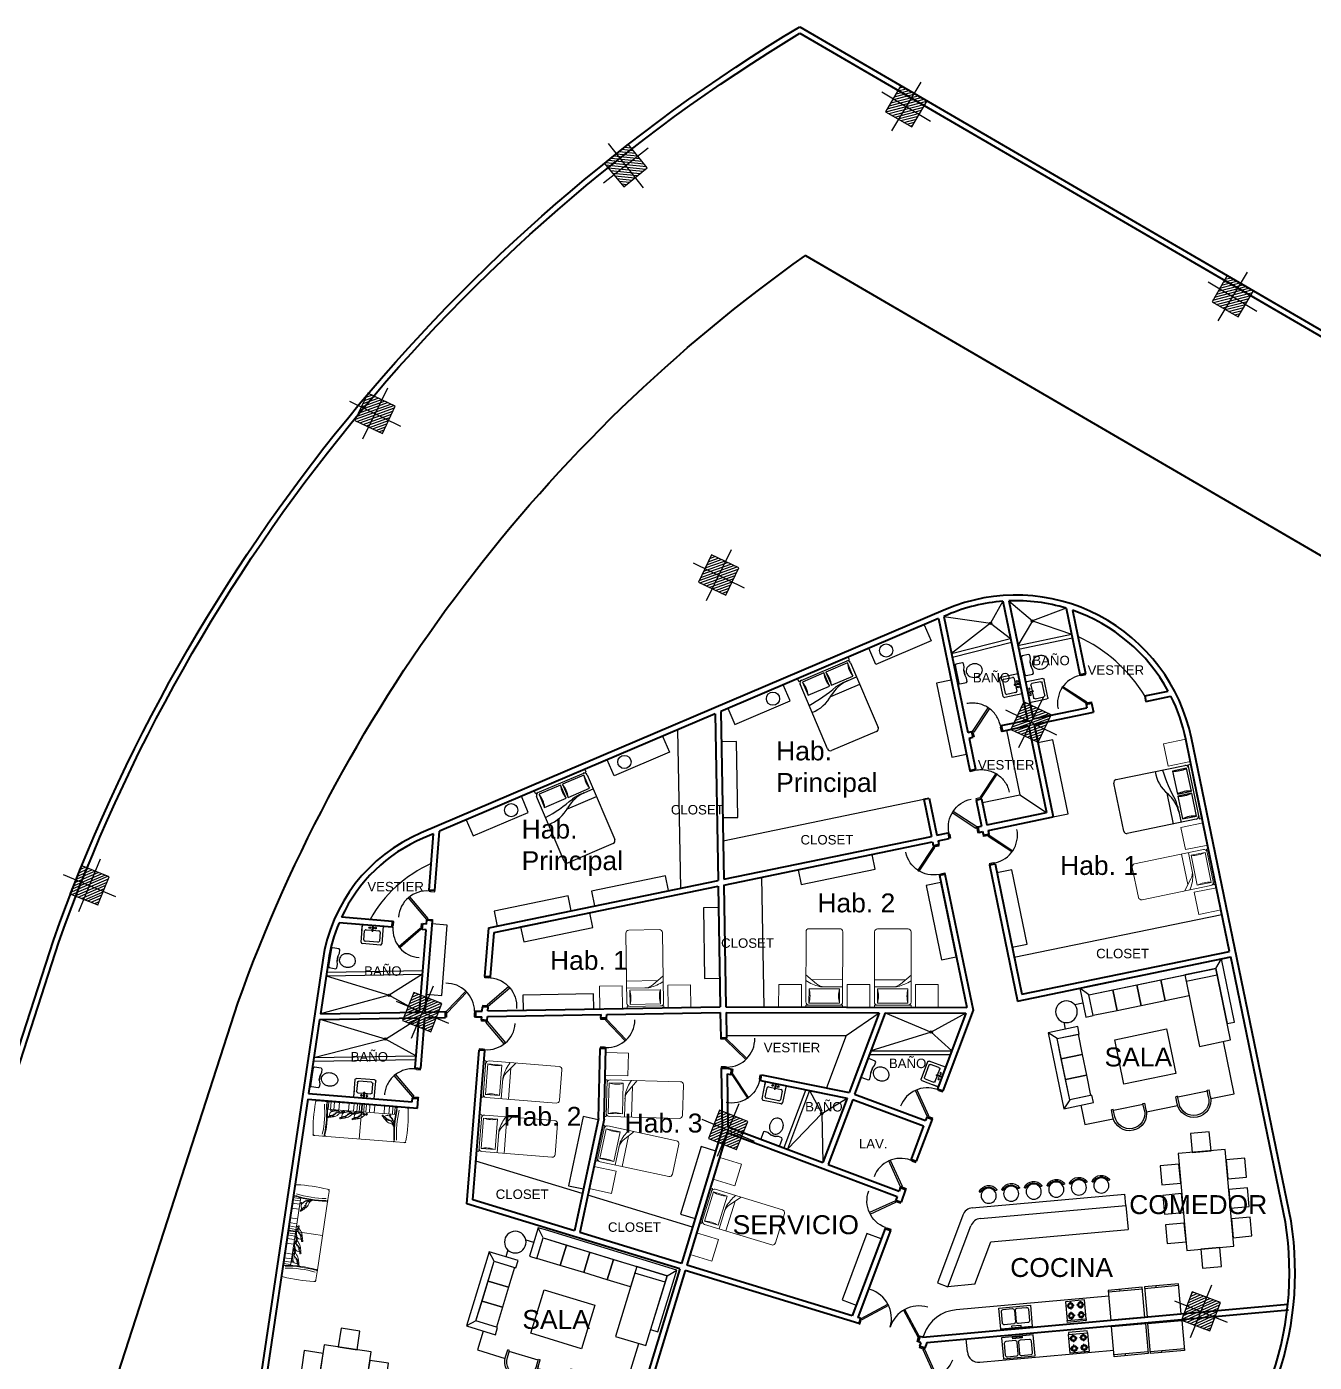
# Model space of a CAD drawing. Header units: millimetres. Extents: x -4 to 161, y -89 to 328.
# Drawn here: x 84.95 to 118.98, y 292.53 to 327.81 of the extents above; entities that cross this region are included whole.
import ezdxf
from ezdxf.enums import TextEntityAlignment as Align

# ---------------------------------------------------------------- set-up
doc = ezdxf.new("R2010")
doc.units = ezdxf.units.MM
doc.linetypes.add('HIDDEN', pattern=[9.525, 6.35, -3.175])
doc.layers.add('a_MUEBLE', color=7, linetype='Continuous', lineweight=5)
doc.layers.add('PARED', color=20, linetype='Continuous', lineweight=40)
for name, color, linetype in [('AR-PUERTA', 5, 'Continuous'), ('EQUIP-MOBILIARIO', 253, 'Continuous'), ('ESTRUCTURA', 150, 'Continuous'), ('PUERTA', 4, 'Continuous')]:
    doc.layers.add(name, color=color, linetype=linetype)
doc.layers.add('G-Anno-Nplt', color=140, linetype='Continuous', lineweight=18, plot=False)
doc.layers.add('mobiliario I', color=7, linetype='Continuous', lineweight=5, true_color=0xceaf12)
doc.styles.add('ATT', font='txt')
doc.styles.get("Standard").update_dxf_attribs({"font": 'arial.ttf'})
doc.styles.add('Titulo', font='romans.shx', dxfattribs={"height": 0.004})

# ---------------------------------------------------------------- blocks, each defined once
blk = doc.blocks.new('columna macroestructura')
at = {"layer": 'ESTRUCTURA'}
h = blk.add_hatch(dxfattribs=at)
h.set_pattern_fill('ANSI31', color=256, scale=0.52)
h.set_pattern_definition([(45, (0, 0), (-0.0459619408, 0.0459619408), [])])
h.paths.add_polyline_path([(1323.84, 258.769), (1324.64, 258.769), (1324.64, 259.569), (1323.84, 259.569)])
blk.add_lwpolyline([(1323.84, 258.769), (1324.64, 258.769), (1324.64, 259.569), (1323.84, 259.569)], close=True, dxfattribs=at)
blk = doc.blocks.new('columna2')
at = {"layer": 'ESTRUCTURA'}
for p, q in [((3857.871, 3573.126), (3857.871, 3571.626)), ((3857.121, 3572.376), (3858.621, 3572.376))]:
    blk.add_line(p, q, dxfattribs=at)
at = {"layer": 'ESTRUCTURA', "rotation": 0.9624720657598389}
blk.add_blockref('columna macroestructura', (2538.171, 3291.006), dxfattribs=at)
blk = doc.blocks.new('*U21')
for points in [[(0.025, 0), (0.589, 0.564), (0.618, 0.536), (0.053, -0.028)], [(1.621, 0), (1.057, 0.564), (1.029, 0.536), (1.593, -0.028)]]:
    blk.add_lwpolyline(points, close=True)
for points in [[(0, -0.15), (0.035, -0.15), (0.035, -0.04), (0.025, -0.04), (0.025, 0), (0, 0)], [(1.646, -0.15), (1.611, -0.15), (1.611, -0.04), (1.621, -0.04), (1.621, 0), (1.646, 0)]]:
    blk.add_lwpolyline(points)
at = {"color": 252}
for centre, start, end in [((0.025, 0), 0, 90), ((1.621, 0), 90, 180)]:
    blk.add_arc(centre, 0.798, start, end, dxfattribs=at)
at = {"style": 'Titulo', "flags": 1}
for tag, p in [('TIPO_DE_PUERTA', (0.035, -0.106)), ('ANCHO_DE_PUERTA', (0.035, -0.112)), ('ALTO_DE_PUERTA', (0.035, -0.118)), ('ANCHO_DE_MARCO', (0.035, -0.124)), ('APERTURA', (0.035, -0.13)), ('ANCHO_DE_HOJA', (0.035, -0.148)), ('ACABADO_HOJA', (0.035, -0.172)), ('ACABADO_MARCO', (0.035, -0.178)), ('LAMINA', (0.035, -0.136)), ('NIVEL', (0.035, -0.142)), ('MATERIAL_1', (0.035, -0.154)), ('MATERIAL_2', (0.035, -0.16)), ('MATERIAL_MARCO', (0.035, -0.166)), ('CERRADURA', (0.035, -0.184))]:
    blk.add_attdef(tag, p, '', height=0.004, dxfattribs=at)
blk.add_attdef('PUERTA', text='', height=0.004, dxfattribs=at).set_placement((0.046, -0.098), align=Align.MIDDLE_CENTER)
blk = doc.blocks.new('comedor')
at = {"layer": 'EQUIP-MOBILIARIO'}
for points in [[(380.903, 3951.94), (381.403, 3951.94), (381.403, 3952.44), (380.903, 3952.44)], [(380.528, 3949.369), (381.778, 3949.369), (381.778, 3951.94), (380.528, 3951.94)], [(380.028, 3951.159), (380.528, 3951.159), (380.528, 3951.659), (380.028, 3951.659)], [(381.778, 3951.159), (382.278, 3951.159), (382.278, 3951.659), (381.778, 3951.659)], [(380.028, 3950.379), (380.528, 3950.379), (380.528, 3950.879), (380.028, 3950.879)], [(381.778, 3950.379), (382.278, 3950.379), (382.278, 3950.879), (381.778, 3950.879)], [(380.028, 3949.598), (380.528, 3949.598), (380.528, 3950.098), (380.028, 3950.098)], [(381.778, 3949.598), (382.278, 3949.598), (382.278, 3950.098), (381.778, 3950.098)], [(380.903, 3948.869), (381.403, 3948.869), (381.403, 3949.369), (380.903, 3949.369)]]:
    blk.add_lwpolyline(points, close=True, dxfattribs=at)
blk = doc.blocks.new('Silla2')
at = {"color": 253}
for p, q in [((-0.214, -0.115), (-0.206, -0.11)), ((0.224, -0.101), (0.233, -0.106))]:
    blk.add_line(p, q, dxfattribs=at)
blk.add_circle((0.007, 0.01), 0.2, dxfattribs=at)
for centre, radius, start, end in [((-0.207, -0.128), 0.015, 119.6333, 213.0056), ((0.007, 0.01), 0.27, 213.0056, 329.4251), ((-0.198, -0.123), 0.015, 33.1434, 119.6333), ((0.007, 0.01), 0.23, 213.1434, 329.2873), ((0.218, -0.115), 0.015, 62.7974, 149.2873), ((0.227, -0.119), 0.015, 329.4251, 62.7974)]:
    blk.add_arc(centre, radius, start, end, dxfattribs=at)
blk = doc.blocks.new('Cocina1')
at = {"color": 253}
for p, q in [((-0.1, 0), (-0.03, 0)), ((0, 0.1), (0, 0.03)), ((0.03, 0), (0.1, 0)), ((0.166, 0), (0.236, 0)), ((0.266, 0.1), (0.266, 0.03)), ((0.296, 0), (0.366, 0)), ((-0.1, -0.266), (-0.03, -0.266)), ((0, -0.03), (0, -0.1)), ((0, -0.166), (0, -0.236)), ((0, -0.296), (0, -0.366)), ((0.03, -0.266), (0.1, -0.266)), ((0.166, -0.266), (0.236, -0.266)), ((0.266, -0.03), (0.266, -0.1)), ((0.266, -0.166), (0.266, -0.236)), ((0.266, -0.296), (0.266, -0.366)), ((0.296, -0.266), (0.366, -0.266))]:
    blk.add_line(p, q, dxfattribs=at)
blk.add_lwpolyline([(-0.117, -0.383), (-0.117, 0.117), (0.383, 0.117), (0.383, -0.383)], close=True, dxfattribs=at)
blk.add_lwpolyline([(-0.117, -0.381), (-0.117, -0.431), (0.383, -0.431), (0.383, -0.383)], dxfattribs=at)
for centre, radius in [((0, 0), 0.075), ((0, 0), 0.05), ((0.266, 0), 0.075), ((0.266, 0), 0.05), ((0, -0.266), 0.075), ((0, -0.266), 0.05), ((0.266, -0.266), 0.075), ((0.266, -0.266), 0.05)]:
    blk.add_circle(centre, radius, dxfattribs=at)
blk = doc.blocks.new('Lavaplatos')
at = {"color": 253}
for points in [[(-0.42, 0), (-0.42, -0.56), (0.42, -0.56), (0.42, 0)], [(0.125, -0.015), (0.125, -0.055), (-0.125, -0.055), (-0.125, -0.015)]]:
    blk.add_lwpolyline(points, close=True, dxfattribs=at)
for points in [[(-0.31, -0.515), (-0.065, -0.515, 0.414214), (-0.015, -0.465), (-0.015, -0.16, 0.414214), (-0.065, -0.11), (-0.31, -0.11, 0.414214), (-0.36, -0.16), (-0.36, -0.465, 0.414214)], [(0.065, -0.11, 0.414214), (0.015, -0.16), (0.015, -0.465, 0.414214), (0.065, -0.515), (0.31, -0.515, 0.414214), (0.36, -0.465), (0.36, -0.16, 0.414214), (0.31, -0.11)]]:
    blk.add_lwpolyline(points, format="xyb", close=True, dxfattribs=at)
blk = doc.blocks.new('silla sofa')
at = {"layer": 'EQUIP-MOBILIARIO'}
for p, q in [((3279.324, 3683.301), (3279.516, 3683.301)), ((3279.516, 3683.251), (3279.516, 3683.301)), ((3279.324, 3683.251), (3279.516, 3683.251)), ((3279.491, 3683.251), (3279.491, 3682.451)), ((3279.324, 3682.451), (3279.516, 3682.451)), ((3279.324, 3682.401), (3279.516, 3682.401)), ((3279.516, 3682.451), (3279.516, 3682.401))]:
    blk.add_line(p, q, dxfattribs=at)
for radius in [0.45, 0.4]:
    blk.add_arc((3279.324, 3682.851), radius, 90, 270, dxfattribs=at)
blk = doc.blocks.new('mueble')
at = {"layer": 'EQUIP-MOBILIARIO'}
for p, q in [((383.742, 3953.799), (383.742, 3952.964)), ((381.304, 3949.318), (381.104, 3949.118)), ((382.954, 3949.318), (383.154, 3949.118))]:
    blk.add_line(p, q, dxfattribs=at)
for points in [[(382.436, 3953.799), (382.436, 3953.999), (384.139, 3953.999), (384.139, 3950.373), (384.139, 3950.173), (383.356, 3950.173), (383.356, 3950.374), (383.921, 3950.374), (383.921, 3953.799), (382.436, 3953.799)], [(383.921, 3953.799), (384.139, 3953.999)], [(380.583, 3952.977), (380.583, 3953.61), (381.993, 3953.61)], [(380.583, 3951.244), (380.583, 3952.077)], [(381.104, 3949.577), (380.583, 3949.577), (380.583, 3950.344)], [(383.921, 3950.374), (384.139, 3950.173)], [(383.732, 3950.173), (383.732, 3949.959)], [(381.104, 3949.918), (381.304, 3949.918), (381.304, 3949.318), (382.954, 3949.318), (382.954, 3949.918), (383.154, 3949.918), (383.154, 3949.118), (381.104, 3949.118), (381.104, 3949.918)], [(383.343, 3949.577), (383.154, 3949.577)]]:
    blk.add_lwpolyline(points, dxfattribs=at)
for points in [[(381.993, 3953.799), (383.921, 3953.799), (383.921, 3952.964), (381.993, 3952.964)], [(383.921, 3952.964), (383.356, 3952.964), (383.356, 3952.317), (383.921, 3952.317)], [(381.419, 3950.803), (382.619, 3950.803), (382.619, 3952.203), (381.419, 3952.203)], [(383.921, 3952.317), (383.356, 3952.317), (383.356, 3951.669), (383.921, 3951.669)], [(383.921, 3951.669), (383.356, 3951.669), (383.356, 3951.022), (383.921, 3951.022)], [(383.921, 3951.022), (383.356, 3951.022), (383.356, 3950.374), (383.921, 3950.374)], [(381.853, 3949.318), (381.853, 3949.883), (381.304, 3949.883), (381.304, 3949.318)], [(382.406, 3949.318), (382.406, 3949.883), (381.853, 3949.883), (381.853, 3949.318)], [(382.954, 3949.318), (382.954, 3949.883), (382.406, 3949.883), (382.406, 3949.318)]]:
    blk.add_lwpolyline(points, close=True, dxfattribs=at)
blk.add_circle((383.6, 3949.704), 0.287, dxfattribs=at)
for p in [(-2898.698, 269.676), (-2898.698, 267.943)]:
    blk.add_blockref('silla sofa', p)
blk = doc.blocks.new('12PBED03')
at = {"color": 0, "linetype": 'ByBlock'}
for p, q in [((3, 54), (0, 54)), ((0, 0), (0, 54)), ((3, 0), (3, 54)), ((6, 54), (75, 54)), ((21, 41.758136), (21, 54)), ((29, 23), (29, 54)), ((19, 51), (5, 51)), ((5, 51), (5, 28)), ((19, 28), (19, 51)), ((78, 51), (78, 3)), ((5, 28), (19, 28)), ((5, 26), (5, 3)), ((19, 26), (5, 26)), ((19, 3), (19, 26)), ((3, 0), (0, 0)), ((5, 3), (19, 3)), ((75, 0), (6, 0))]:
    blk.add_line(p, q, dxfattribs=at)
for centre, radius, start, end in [((6, 51), 3, 90, 180), ((75, 51), 3, 0, 90), ((12, 75), 25, 253.739795, 286.260205), ((69.004289, 41.742518), 48.004291, 179.981359, 192.466744), ((57.725806, 45.629032), 36.761918, 182.539782, 216.040311), ((12, 4), 25, 73.739795, 106.260205), ((-120.191801, -13.95004), 149.36804, 5.357156, 17.666547), ((12, 50), 25, 253.739795, 286.260205), ((0.75, 1.5), 35.338541, 357.56726, 39.546081), ((6, 3), 3, 180, 270), ((12, -21), 25, 73.739795, 106.260205), ((75, 3), 3, 270, 0)]:
    blk.add_arc(centre, radius, start, end, dxfattribs=at)
at = {"color": 0, "linetype": 'ByBlock', "style": 'ATT'}
for tag, flags, p in [('ITEM', 3, (50, 33)), ('ROOM_NUMBER', 1, (50, 18.5))]:
    blk.add_attdef(tag, text='', height=6, dxfattribs=dict(at, flags=flags)).set_placement(p, align=Align.CENTER)
blk = doc.blocks.new('4D')
at = {"layer": 'mobiliario I', "lineweight": 15, "ltscale": 0.025}
for p, q in [((1350.266, 254.857), (1350.266, 256.713)), ((1350.347, 256.794), (1351.154, 256.794)), ((1351.235, 256.713), (1351.235, 254.857)), ((1350.266, 255.448), (1351.087, 255.448)), ((1351.235, 255.572), (1350.954, 255.336)), ((1350.266, 255.26), (1350.81, 255.26)), ((1351.154, 255.206), (1350.347, 255.206)), ((1350.347, 255.206), (1350.347, 254.83)), ((1351.154, 254.83), (1351.154, 255.206)), ((1351.235, 254.776), (1350.266, 254.776)), ((1350.266, 254.776), (1350.266, 254.722)), ((1350.347, 254.83), (1351.154, 254.83)), ((1351.235, 254.776), (1351.235, 254.722)), ((1351.235, 254.722), (1350.266, 254.722))]:
    blk.add_line(p, q, dxfattribs=at)
for centre, radius, start, end in [((1350.347, 256.713), 0.0807, 90, 180), ((1351.154, 256.713), 0.0807, 0, 90), ((1349.701, 255.018), 0.673, 343.7398, 16.2602), ((1350.746, 255.583), 0.323, 270, 310.1059), ((1350.81, 255.583), 0.323, 270, 283.3928), ((1350.631, 256.334), 1.095, 283.3928, 303.4501), ((1351.8, 255.018), 0.673, 163.7398, 196.2602), ((1350.347, 254.857), 0.0807, 180, 270), ((1351.154, 254.857), 0.0807, 270, 0)]:
    blk.add_arc(centre, radius, start, end, dxfattribs=at)
blk = doc.blocks.new('A$C50EA6864')
at = {"linetype": 'ByBlock', "lineweight": 20}
for p, q in [((0, 0.6), (0.6, 0.6)), ((0, 0), (0, 0.6)), ((0.6, 0.6), (0.6, 0)), ((0.6, 0), (0, 0))]:
    blk.add_line(p, q, dxfattribs=at)
blk = doc.blocks.new('*U30')
for points in [[(0.025, 0), (0.555, 0.53), (0.584, 0.502), (0.053, -0.028)], [(0, 0), (0.025, 0), (0.025, -0.04), (0.035, -0.04), (0.035, -0.15), (0, -0.15)], [(0.8, 0), (0.775, 0), (0.775, -0.04), (0.765, -0.04), (0.765, -0.15), (0.8, -0.15)]]:
    blk.add_lwpolyline(points, close=True)
at = {"color": 8, "linetype": 'HIDDEN'}
blk.add_arc((0.025, 0), 0.75, 0, 90, dxfattribs=at)
blk = doc.blocks.new('Toilet1')
at = {"color": 253}
for p, q in [((0.051, 0.267), (0.025, 0.241)), ((0.025, 0.241), (0.025, -0.241)), ((0.229, 0.267), (0.051, 0.267)), ((0.254, 0.241), (0.229, 0.267)), ((0.229, 0.063), (0.254, 0.152)), ((0.229, -0.064), (0.229, 0.063)), ((0.229, 0.063), (0.229, -0.064)), ((0.254, 0.152), (0.254, 0.241)), ((0.025, -0.241), (0.051, -0.267)), ((0.051, -0.267), (0.229, -0.267)), ((0.254, -0.152), (0.229, -0.064)), ((0.229, -0.267), (0.254, -0.241)), ((0.254, -0.241), (0.254, -0.152))]:
    blk.add_line(p, q, dxfattribs=at)
blk.add_lwpolyline([(0.711, 0, 0.117036), (0.695, 0.066, 0.104338), (0.648, 0.126, 0.09029), (0.573, 0.168, 0.09898), (0.495, 0.178, 0.08237), (0.411, 0.164, 0.09029), (0.343, 0.126, 0.104338), (0.295, 0.066, 0.117036), (0.279, 0, 0.117036), (0.295, -0.066, 0.104338), (0.343, -0.126, 0.09029), (0.411, -0.164, 0.08237), (0.495, -0.178, 0.08237), (0.58, -0.164, 0.09029), (0.648, -0.126, 0.104338), (0.695, -0.066, 0.117036)], format="xyb", close=True, dxfattribs=at)
blk = doc.blocks.new('Lavam1')
at = {"color": 253}
for p, q in [((-0.275, 0), (-0.275, 0.465)), ((-0.24, 0.5), (0.24, 0.5)), ((-0.205, 0.16), (-0.205, 0.395)), ((-0.17, 0.43), (0.17, 0.43)), ((0.205, 0.395), (0.205, 0.16)), ((0.275, 0.465), (0.275, 0)), ((0.275, 0), (-0.275, 0)), ((-0.01, 0.125), (-0.17, 0.125)), ((-0.01, 0.035), (-0.01, 0.145)), ((0.01, 0.035), (0.01, 0.145)), ((0.17, 0.125), (0.01, 0.125)), ((0.275, 0.165), (0.275, 0.035))]:
    blk.add_line(p, q, dxfattribs=at)
for centre in [(-0.074, 0.064), (0.074, 0.064)]:
    blk.add_circle(centre, 0.0225, dxfattribs=at)
for centre, radius, start, end in [((-0.24, 0.465), 0.035, 90, 180), ((-0.17, 0.395), 0.035, 90, 180), ((0.17, 0.395), 0.035, 0, 90), ((0.24, 0.465), 0.035, 0, 90), ((-0.17, 0.16), 0.035, 180, 270), ((0, 0.145), 0.01, 0, 180), ((0, 0.035), 0.01, 180, 0), ((0.17, 0.16), 0.035, 270, 0)]:
    blk.add_arc(centre, radius, start, end, dxfattribs=at)
blk = doc.blocks.new('Nevera')
at = {"color": 253}
for p, q in [((0.75, 0.9), (0.75, 0)), ((0.8, 0.3), (0.75, 0.3))]:
    blk.add_line(p, q, dxfattribs=at)
blk.add_lwpolyline([(0.8, 0), (0, 0), (0, 0.9), (0.8, 0.9)], close=True, dxfattribs=at)
blk = doc.blocks.new('*U31')
for points in [[(0.025, 0), (0.555, 0.53), (0.584, 0.502), (0.053, -0.028)], [(0, 0), (0.025, 0), (0.025, -0.04), (0.035, -0.04), (0.035, -0.145), (0, -0.145)], [(0.8, 0), (0.775, 0), (0.775, -0.04), (0.765, -0.04), (0.765, -0.145), (0.8, -0.145)]]:
    blk.add_lwpolyline(points, close=True)
at = {"color": 8, "linetype": 'HIDDEN'}
blk.add_arc((0.025, 0), 0.75, 0, 90, dxfattribs=at)
blk = doc.blocks.new('twe')
for p, q in [((43116.893, 18860.107, 6.875), (43116.893, 18859.901, 6.875)), ((43117.093, 18858.016, 6.875), (43117.093, 18859.836, 6.875)), ((43117.813, 18860.107, 6.875), (43117.813, 18859.89, 6.875)), ((43117.813, 18857.963, 6.875), (43117.813, 18859.898, 6.875)), ((43116.893, 18858.053, 6.875), (43116.893, 18859.8, 6.875)), ((43116.893, 18857.746, 6.875), (43116.893, 18857.951, 6.875)), ((43117.813, 18857.746, 6.875), (43117.813, 18857.963, 6.875))]:
    blk.add_line(p, q)
at = {"color": 8}
for p, q in [((43117.093, 18859.806, 6.875), (43116.893, 18859.806, 6.875)), ((43117.093, 18859.746, 6.875), (43116.893, 18859.746, 6.875)), ((43117.093, 18859.656, 6.875), (43116.893, 18859.656, 6.875)), ((43117.093, 18859.526, 6.875), (43116.893, 18859.526, 6.875)), ((43117.093, 18859.266, 6.875), (43116.893, 18859.266, 6.875)), ((43117.093, 18859.136, 6.875), (43116.893, 18859.136, 6.875)), ((43117.093, 18859.046, 6.875), (43116.893, 18859.046, 6.875)), ((43117.093, 18858.986, 6.875), (43116.893, 18858.986, 6.875)), ((43117.093, 18858.936, 6.875), (43116.893, 18858.936, 6.875)), ((43117.093, 18858.916, 6.875), (43116.893, 18858.916, 6.875)), ((43117.093, 18858.866, 6.875), (43116.893, 18858.866, 6.875)), ((43117.093, 18858.806, 6.875), (43116.893, 18858.806, 6.875)), ((43117.093, 18858.926, 6.875), (43117.813, 18858.926, 6.875)), ((43117.093, 18858.716, 6.875), (43116.893, 18858.716, 6.875)), ((43117.093, 18858.586, 6.875), (43116.893, 18858.586, 6.875)), ((43117.093, 18858.327, 6.875), (43116.893, 18858.327, 6.875)), ((43117.093, 18858.197, 6.875), (43116.893, 18858.197, 6.875)), ((43117.093, 18858.107, 6.875), (43116.893, 18858.107, 6.875)), ((43117.093, 18858.047, 6.875), (43116.893, 18858.047, 6.875))]:
    blk.add_line(p, q, dxfattribs=at)
for centre, radius, start, end in [((43116.913, 18860.137, 6.875), 0.02, 90, 180), ((43116.913, 18859.876, 6.875), 0.02, 180, 267.9047), ((43116.913, 18859.836, 6.875), 0.02, 87.9047, 180), ((43117.389, 18862.594, 6.875), 2.761, 261.0129, 277.8574), ((43117.389, 18862.607, 6.875), 2.722, 261.0341, 277.8389), ((43117.793, 18859.848, 6.875), 0.02, 267.9047, 0), ((43117.793, 18860.137, 6.875), 0.02, 0, 90), ((43116.913, 18858.016, 6.875), 0.02, 180, 272.0953), ((43116.913, 18857.976, 6.875), 0.02, 92.0953, 180), ((43116.913, 18857.716, 6.875), 0.02, 180, 270), ((43117.389, 18855.259, 6.875), 2.761, 82.1426, 98.9871), ((43117.389, 18855.246, 6.875), 2.722, 82.1611, 98.9659), ((43117.793, 18858.005, 6.875), 0.02, 0, 92.0953), ((43117.793, 18857.716, 6.875), 0.02, 270, 0)]:
    blk.add_arc(centre, radius, start, end, dxfattribs=at)
for centre, radius, start, end in [((43116.943, 18860.107, 6.875), 0.05, 90, 180), ((43116.943, 18859.901, 6.875), 0.05, 180, 259.2578), ((43116.943, 18859.8, 6.875), 0.05, 79.7505, 180), ((43117.353, 18855.878, 6.875), 4.298, 84.5266, 95.4734), ((43117.389, 18862.605, 6.875), 2.791, 260.9975, 277.8709), ((43117.763, 18860.107, 6.875), 0.05, 0, 90), ((43117.763, 18859.89, 6.875), 0.05, 278.9605, 0), ((43116.943, 18858.053, 6.875), 0.05, 180, 280.2495), ((43116.943, 18857.951, 6.875), 0.05, 100.7422, 180), ((43116.943, 18857.746, 6.875), 0.05, 180, 270), ((43117.389, 18855.248, 6.875), 2.791, 82.1291, 99.0025), ((43117.763, 18857.746, 6.875), 0.05, 270, 0), ((43117.763, 18857.963, 6.875), 0.05, 0, 81.0395), ((43117.353, 18861.975, 6.875), 4.298, 264.5266, 275.4734)]:
    blk.add_arc(centre, radius, start, end)
for points in [[(43117.111, 18859.54, 6.875), (43117.102, 18859.572, 6.875), (43117.096, 18859.617, 6.875), (43117.139, 18859.705, 6.875), (43117.114, 18859.702, 6.875), (43117.089, 18859.706, 6.875), (43117.116, 18859.766, 6.875), (43117.142, 18859.709, 6.875), (43117.136, 18859.658, 6.875), (43117.098, 18859.591, 6.875), (43117.13, 18859.569, 6.875), (43117.133, 18859.567, 6.875)], [(43117.114, 18859.213, 6.875), (43117.105, 18859.244, 6.875), (43117.099, 18859.29, 6.875), (43117.143, 18859.378, 6.875), (43117.117, 18859.375, 6.875), (43117.092, 18859.378, 6.875), (43117.119, 18859.439, 6.875), (43117.145, 18859.382, 6.875), (43117.139, 18859.33, 6.875), (43117.101, 18859.263, 6.875), (43117.133, 18859.241, 6.875), (43117.136, 18859.239, 6.875)], [(43117.112, 18858.886, 6.875), (43117.103, 18858.918, 6.875), (43117.097, 18858.963, 6.875), (43117.14, 18859.051, 6.875), (43117.115, 18859.048, 6.875), (43117.09, 18859.051, 6.875), (43117.117, 18859.112, 6.875), (43117.143, 18859.055, 6.875), (43117.137, 18859.003, 6.875), (43117.099, 18858.937, 6.875), (43117.131, 18858.914, 6.875), (43117.134, 18858.912, 6.875)], [(43117.276, 18858.066, 6.875), (43117.244, 18858.074, 6.875), (43117.202, 18858.092, 6.875), (43117.147, 18858.173, 6.875), (43117.137, 18858.15, 6.875), (43117.122, 18858.13, 6.875), (43117.083, 18858.184, 6.875), (43117.145, 18858.177, 6.875), (43117.187, 18858.146, 6.875), (43117.225, 18858.08, 6.875), (43117.261, 18858.096, 6.875), (43117.264, 18858.098, 6.875)]]:
    blk.add_open_spline(points, degree=3, knots=[8.816095, 8.816095, 8.816095, 8.816095, 18.018576, 22.227309, 22.63977, 24.126692, 27.26989, 30.750455, 33.321026, 42.195412, 42.955863, 42.955863, 42.955863, 42.955863], dxfattribs=at)
for points in [[(43117.296, 18859.767, 6.875), (43117.299, 18859.745, 6.875), (43117.286, 18859.686, 6.875), (43117.267, 18859.616, 6.875), (43117.239, 18859.563, 6.875), (43117.18, 18859.499, 6.875), (43117.162, 18859.454, 6.875), (43117.162, 18859.45, 6.875), (43117.165, 18859.441, 6.875), (43117.151, 18859.42, 6.875), (43117.131, 18859.427, 6.875), (43117.124, 18859.447, 6.875), (43117.14, 18859.454, 6.875), (43117.149, 18859.46, 6.875), (43117.148, 18859.471, 6.875), (43117.12, 18859.52, 6.875), (43117.111, 18859.54, 6.875)], [(43117.134, 18859.723, 6.875), (43117.143, 18859.716, 6.875), (43117.152, 18859.724, 6.875), (43117.205, 18859.755, 6.875), (43117.275, 18859.767, 6.875), (43117.291, 18859.778, 6.875), (43117.283, 18859.789, 6.875), (43117.295, 18859.816, 6.875), (43117.316, 18859.802, 6.875), (43117.303, 18859.776, 6.875), (43117.256, 18859.733, 6.875), (43117.235, 18859.654, 6.875), (43117.216, 18859.615, 6.875)], [(43117.137, 18859.395, 6.875), (43117.146, 18859.389, 6.875), (43117.156, 18859.397, 6.875), (43117.208, 18859.428, 6.875), (43117.278, 18859.44, 6.875), (43117.294, 18859.45, 6.875), (43117.286, 18859.461, 6.875), (43117.298, 18859.489, 6.875), (43117.319, 18859.474, 6.875), (43117.306, 18859.449, 6.875), (43117.259, 18859.405, 6.875), (43117.238, 18859.326, 6.875), (43117.22, 18859.287, 6.875)], [(43117.14, 18859.482, 6.875), (43117.154, 18859.5, 6.875), (43117.153, 18859.56, 6.875), (43117.182, 18859.593, 6.875), (43117.21, 18859.632, 6.875), (43117.216, 18859.661, 6.875)], [(43117.14, 18859.482, 6.875), (43117.147, 18859.537, 6.875), (43117.149, 18859.567, 6.875), (43117.171, 18859.599, 6.875), (43117.184, 18859.621, 6.875)], [(43117.291, 18859.756, 6.875), (43117.257, 18859.715, 6.875), (43117.26, 18859.671, 6.875), (43117.258, 18859.633, 6.875)], [(43117.299, 18859.439, 6.875), (43117.302, 18859.417, 6.875), (43117.29, 18859.359, 6.875), (43117.27, 18859.289, 6.875), (43117.242, 18859.236, 6.875), (43117.184, 18859.171, 6.875), (43117.165, 18859.127, 6.875), (43117.165, 18859.122, 6.875), (43117.168, 18859.114, 6.875), (43117.154, 18859.093, 6.875), (43117.134, 18859.099, 6.875), (43117.127, 18859.12, 6.875), (43117.143, 18859.127, 6.875), (43117.152, 18859.132, 6.875), (43117.151, 18859.143, 6.875), (43117.123, 18859.193, 6.875), (43117.114, 18859.213, 6.875)], [(43117.135, 18859.068, 6.875), (43117.143, 18859.062, 6.875), (43117.153, 18859.07, 6.875), (43117.206, 18859.101, 6.875), (43117.276, 18859.113, 6.875), (43117.292, 18859.124, 6.875), (43117.284, 18859.134, 6.875), (43117.295, 18859.162, 6.875), (43117.316, 18859.148, 6.875), (43117.303, 18859.122, 6.875), (43117.257, 18859.078, 6.875), (43117.236, 18858.999, 6.875), (43117.217, 18858.96, 6.875)], [(43117.143, 18859.155, 6.875), (43117.157, 18859.172, 6.875), (43117.156, 18859.232, 6.875), (43117.185, 18859.266, 6.875), (43117.213, 18859.305, 6.875), (43117.219, 18859.334, 6.875)], [(43117.143, 18859.155, 6.875), (43117.15, 18859.209, 6.875), (43117.153, 18859.24, 6.875), (43117.174, 18859.271, 6.875), (43117.187, 18859.294, 6.875)], [(43117.294, 18859.429, 6.875), (43117.26, 18859.387, 6.875), (43117.264, 18859.344, 6.875), (43117.261, 18859.305, 6.875)], [(43117.297, 18859.112, 6.875), (43117.299, 18859.09, 6.875), (43117.287, 18859.032, 6.875), (43117.268, 18858.962, 6.875), (43117.24, 18858.909, 6.875), (43117.181, 18858.844, 6.875), (43117.162, 18858.8, 6.875), (43117.163, 18858.796, 6.875), (43117.166, 18858.787, 6.875), (43117.152, 18858.766, 6.875), (43117.132, 18858.772, 6.875), (43117.125, 18858.793, 6.875), (43117.14, 18858.8, 6.875), (43117.15, 18858.805, 6.875), (43117.148, 18858.816, 6.875), (43117.121, 18858.866, 6.875), (43117.112, 18858.886, 6.875)], [(43117.141, 18858.828, 6.875), (43117.155, 18858.845, 6.875), (43117.154, 18858.906, 6.875), (43117.183, 18858.939, 6.875), (43117.211, 18858.978, 6.875), (43117.217, 18859.007, 6.875)], [(43117.141, 18858.828, 6.875), (43117.148, 18858.883, 6.875), (43117.15, 18858.913, 6.875), (43117.172, 18858.944, 6.875), (43117.185, 18858.967, 6.875)], [(43117.292, 18859.102, 6.875), (43117.257, 18859.06, 6.875), (43117.261, 18859.017, 6.875), (43117.258, 18858.978, 6.875)], [(43117.13, 18858.177, 6.875), (43117.14, 18858.182, 6.875), (43117.138, 18858.194, 6.875), (43117.138, 18858.255, 6.875), (43117.162, 18858.321, 6.875), (43117.161, 18858.341, 6.875), (43117.148, 18858.339, 6.875), (43117.13, 18858.363, 6.875), (43117.153, 18858.374, 6.875), (43117.169, 18858.35, 6.875), (43117.183, 18858.288, 6.875), (43117.24, 18858.23, 6.875), (43117.264, 18858.194, 6.875)], [(43117.174, 18858.34, 6.875), (43117.194, 18858.331, 6.875), (43117.238, 18858.291, 6.875), (43117.289, 18858.239, 6.875), (43117.32, 18858.188, 6.875), (43117.347, 18858.104, 6.875), (43117.375, 18858.066, 6.875), (43117.379, 18858.064, 6.875), (43117.389, 18858.062, 6.875), (43117.4, 18858.039, 6.875), (43117.384, 18858.025, 6.875), (43117.363, 18858.03, 6.875), (43117.364, 18858.047, 6.875), (43117.365, 18858.058, 6.875), (43117.354, 18858.062, 6.875), (43117.297, 18858.063, 6.875), (43117.276, 18858.066, 6.875)], [(43117.18, 18858.33, 6.875), (43117.199, 18858.279, 6.875), (43117.238, 18858.261, 6.875), (43117.27, 18858.239, 6.875)], [(43117.34, 18858.062, 6.875), (43117.332, 18858.082, 6.875), (43117.28, 18858.112, 6.875), (43117.265, 18858.154, 6.875), (43117.246, 18858.198, 6.875), (43117.224, 18858.217, 6.875)], [(43117.34, 18858.062, 6.875), (43117.297, 18858.095, 6.875), (43117.272, 18858.112, 6.875), (43117.255, 18858.147, 6.875), (43117.242, 18858.169, 6.875)]]:
    blk.add_spline(points, degree=3, dxfattribs=at)
blk = doc.blocks.new('mueble2')
at = {"layer": 'a_MUEBLE', "rotation": 180}
blk.add_blockref('twe', (43139.897, 18913.015, -6.875), dxfattribs=at)

msp = doc.modelspace()

# ---------------------------------------------------------------- linework, layer by layer
at = {"color": 253}
for p, q in [((109.19, 312.232), (110.421, 312.05)), ((112.421, 312.447), (111.527, 312.111)), ((110.421, 312.05), (109.392, 311.252)), ((111.527, 312.111), (112.564, 311.758)), ((109.392, 311.252), (110.952, 311.65)), ((109.412, 311.154), (110.972, 311.552)), ((111.143, 311.464), (112.564, 311.758)), ((111.164, 311.366), (112.584, 311.66)), ((111.164, 311.366), (112.584, 311.66)), ((92.862, 302.736), (94.53, 302.222)), ((94.53, 302.222), (92.713, 301.733)), ((109.771, 301.753), (108.856, 301.25)), ((94.429, 301.066), (92.704, 301.583)), ((92.541, 300.58), (94.429, 301.066)), ((108.856, 301.25), (109.395, 300.753)), ((107.222, 300.657), (109.358, 300.654)), ((107.26, 300.757), (109.395, 300.753)), ((105.538, 299.729), (104.96, 298.19)), ((105.637, 299.708), (105.054, 298.155)), ((105.054, 298.155), (105.96, 299.095)), ((105.96, 299.095), (105.99, 297.803))]:
    msp.add_line(p, q, dxfattribs=at)
for centre in [(110.422, 312.05), (111.527, 312.11), (94.531, 302.221), (94.429, 301.066), (108.855, 301.249), (105.961, 299.094)]:
    msp.add_circle(centre, 0.0307, dxfattribs=at)
at = {"layer": 'EQUIP-MOBILIARIO'}
for p, q in [((110.749, 312.631), (110.421, 312.05)), ((110.901, 312.64), (111.527, 312.111)), ((110.421, 312.05), (110.952, 311.65)), ((111.527, 312.111), (111.143, 311.464)), ((102.152, 309.236), (102.224, 305.05)), ((110.841, 309.222), (111.193, 307.514)), ((103.353, 306.304), (108.656, 307.399)), ((110.206, 307.311), (111.193, 307.514)), ((111.193, 307.514), (111.902, 307.048)), ((104.369, 305.34), (104.428, 301.911)), ((111.049, 303.227), (116.537, 304.36)), ((92.862, 302.736), (95.409, 302.779)), ((92.877, 302.836), (95.416, 302.879)), ((95.409, 302.779), (94.53, 302.222)), ((94.53, 302.222), (95.329, 301.778)), ((106.61, 301.158), (107.475, 301.757)), ((107.636, 301.756), (108.856, 301.25)), ((94.429, 301.066), (95.317, 301.628)), ((95.237, 300.626), (94.429, 301.066)), ((103.429, 301.163), (106.61, 301.158)), ((106.61, 301.158), (106.089, 299.774)), ((108.856, 301.25), (107.26, 300.757)), ((92.541, 300.58), (95.237, 300.626)), ((92.526, 300.48), (95.229, 300.526)), ((105.637, 299.708), (105.96, 299.095)), ((105.96, 299.095), (106.63, 299.507)), ((99.633, 296.984), (96.822, 297.843)), ((102.542, 296.094), (99.777, 296.94)), ((109.939, 296.607), (113.973, 296.972)), ((114, 296.673), (113.973, 296.972)), ((109.685, 296.414), (109.015, 294.63)), ((110.154, 296.325), (114, 296.673)), ((114, 296.673), (114.058, 296.034)), ((109.295, 294.524), (109.9, 296.132)), ((110.426, 295.705), (114.058, 296.034)), ((110.006, 294.589), (110.426, 295.705)), ((109.015, 294.63), (109.295, 294.524)), ((110.006, 294.589), (109.295, 294.524)), ((113.545, 294.277), (109.509, 293.912)), ((108.663, 293.267), (108.633, 293.187)), ((109.808, 292.799), (109.777, 293.14)), ((110.134, 292.527), (113.675, 292.848))]:
    msp.add_line(p, q, dxfattribs=at)
for points in [[(108.67, 312.011), (108.851, 311.585), (107.39, 310.963), (107.209, 311.389)], [(109.788, 308.591), (109.384, 310.55), (108.992, 310.469), (109.397, 308.51)], [(103.482, 309.802), (103.663, 309.376), (105.124, 309.998), (104.942, 310.424)], [(101.752, 309.066), (101.933, 308.64), (100.473, 308.018), (100.292, 308.444)], [(103.742, 306.922), (103.708, 308.922), (103.308, 308.915), (103.342, 306.915)], [(112.471, 307.012), (112.067, 308.971), (111.675, 308.89), (112.079, 306.932)], [(96.564, 306.857), (96.745, 306.432), (98.206, 307.053), (98.025, 307.479)], [(107.293, 305.944), (105.335, 305.539), (105.415, 305.147), (107.374, 305.552)], [(111.386, 303.575), (110.981, 305.533), (110.589, 305.452), (110.994, 303.494)], [(101.831, 305.377), (99.872, 304.973), (99.953, 304.581), (101.912, 304.986)], [(109.514, 303.241), (109.11, 305.199), (108.718, 305.119), (109.123, 303.16)], [(99.261, 304.847), (97.302, 304.443), (97.383, 304.051), (99.342, 304.455)], [(103.265, 302.67), (103.233, 304.537), (102.833, 304.53), (102.865, 302.663)], [(98.084, 303.634), (99.912, 304.011), (99.831, 304.403), (98.003, 304.026)], [(95.916, 302.217), (96.063, 304.078), (95.665, 304.11), (95.517, 302.249)], [(99.93, 302.256), (98.063, 302.224), (98.07, 301.825), (99.936, 301.856)], [(99.659, 299.016), (99.269, 297.191), (99.66, 297.107), (100.05, 298.933)], [(102.775, 298.225), (102.23, 296.44), (102.612, 296.323), (103.158, 298.108)], [(107.154, 295.928), (106.497, 294.18), (106.872, 294.039), (107.529, 295.787)]]:
    msp.add_lwpolyline(points, close=True, dxfattribs=at)
for points in [[(114.496, 310.13, 0.150226), (112.73, 311.695, 0.150226)], [(95.641, 305.703, 0.160811), (94.022, 304.222)]]:
    msp.add_lwpolyline(points, format="xyb", dxfattribs=at)
for centre in [(107.662, 311.33), (104.671, 310.057), (100.745, 308.385), (97.753, 307.112)]:
    msp.add_circle(centre, 0.175, dxfattribs=at)
for centre, radius, start, end in [((109.966, 296.308), 0.3, 95.1699, 159.4004), ((110.181, 296.026), 0.3, 95.1699, 159.4004), ((109.599, 292.916), 1, 95.1699, 159.4004), ((110.107, 292.826), 0.3, 185.1699, 275.1699)]:
    msp.add_arc(centre, radius, start, end, dxfattribs=at)
at = {"layer": 'PARED'}
for p, q in [((110.749, 312.631), (111.398, 309.49)), ((110.901, 312.64), (111.545, 309.521)), ((109.19, 312.232), (109.823, 309.165)), ((112.421, 312.447), (112.783, 310.695)), ((112.585, 312.394), (112.93, 310.726)), ((109.049, 312.172), (109.877, 308.162)), ((112.783, 310.695), (112.93, 310.726)), ((114.496, 310.13), (115.115, 310.258)), ((114.496, 310.13), (114.526, 309.983)), ((114.526, 309.983), (115.187, 310.12)), ((111.545, 309.521), (112.965, 309.814)), ((112.945, 309.912), (113.091, 309.942)), ((112.945, 309.912), (112.965, 309.814)), ((113.091, 309.942), (113.142, 309.697)), ((103.145, 309.659), (103.22, 305.256)), ((103.294, 309.722), (103.37, 305.287)), ((110.704, 309.347), (111.398, 309.49)), ((111.575, 309.374), (113.142, 309.697)), ((109.823, 309.165), (109.921, 309.186)), ((109.921, 309.186), (109.951, 309.039)), ((110.704, 309.347), (110.735, 309.2)), ((110.735, 309.2), (111.428, 309.344)), ((111.428, 309.344), (111.902, 307.048)), ((111.575, 309.374), (112.079, 306.932)), ((109.853, 309.018), (109.951, 309.039)), ((109.853, 309.018), (110.024, 308.192)), ((109.877, 308.162), (110.024, 308.192)), ((108.656, 307.399), (108.803, 307.429)), ((108.656, 307.399), (108.858, 306.42)), ((108.803, 307.429), (109.005, 306.45)), ((110.039, 307.378), (110.186, 307.409)), ((110.039, 307.378), (110.18, 306.693)), ((110.186, 307.409), (110.327, 306.723)), ((110.327, 306.723), (111.902, 307.048)), ((110.082, 306.673), (110.18, 306.693)), ((110.082, 306.673), (110.113, 306.526)), ((110.357, 306.576), (112.079, 306.932)), ((95.585, 305), (95.703, 306.491)), ((95.735, 304.989), (95.859, 306.557)), ((103.37, 305.287), (108.858, 306.42)), ((103.373, 305.134), (108.888, 306.273)), ((108.888, 306.273), (108.909, 306.175)), ((109.005, 306.45), (109.299, 306.511)), ((109.035, 306.303), (109.329, 306.364)), ((109.035, 306.303), (109.056, 306.205)), ((109.299, 306.511), (109.329, 306.364)), ((110.113, 306.526), (110.211, 306.546)), ((110.211, 306.546), (110.231, 306.448)), ((110.231, 306.448), (110.378, 306.478)), ((110.357, 306.576), (110.378, 306.478)), ((108.909, 306.175), (109.056, 306.205)), ((110.393, 305.664), (110.539, 305.695)), ((110.393, 305.664), (111.135, 302.07)), ((110.539, 305.695), (111.251, 302.247)), ((97.161, 304.005), (103.22, 305.256)), ((109.07, 305.391), (109.217, 305.422)), ((109.07, 305.391), (109.791, 301.903)), ((109.217, 305.422), (109.959, 301.828)), ((95.735, 304.989), (95.585, 305)), ((97.302, 303.881), (103.223, 305.103)), ((103.223, 305.103), (103.277, 301.913)), ((103.373, 305.134), (103.427, 301.913)), ((94.605, 304.025), (93.203, 304.136)), ((94.617, 304.175), (93.267, 304.282)), ((94.605, 304.025), (94.617, 304.175)), ((95.48, 301.78), (95.671, 304.191)), ((95.514, 304.103), (95.522, 304.203)), ((95.671, 304.191), (95.522, 304.203)), ((95.329, 301.778), (95.502, 303.954)), ((95.402, 303.962), (95.414, 304.111)), ((95.502, 303.954), (95.402, 303.962)), ((95.514, 304.103), (95.414, 304.111)), ((97.059, 302.718), (97.161, 304.005)), ((97.208, 302.706), (97.302, 303.881)), ((111.135, 302.07), (116.77, 303.234)), ((111.251, 302.247), (116.739, 303.38)), ((97.208, 302.706), (97.059, 302.718)), ((92.713, 301.733), (95.329, 301.778)), ((95.48, 301.78), (96.01, 301.789)), ((96.01, 301.789), (96.013, 301.639)), ((96.81, 301.803), (96.986, 301.806)), ((96.81, 301.803), (96.813, 301.653)), ((96.813, 301.653), (96.974, 301.656)), ((96.968, 301.571), (96.974, 301.656)), ((96.986, 301.806), (96.995, 301.921)), ((97.145, 301.909), (96.995, 301.921)), ((97.117, 301.559), (97.125, 301.658)), ((97.125, 301.658), (100.128, 301.71)), ((97.137, 301.809), (103.277, 301.913)), ((97.137, 301.809), (97.145, 301.909)), ((100.125, 301.617), (100.128, 301.71)), ((100.275, 301.613), (100.278, 301.712)), ((100.278, 301.712), (103.28, 301.763)), ((103.28, 301.763), (103.291, 301.095)), ((103.427, 301.913), (109.791, 301.903)), ((103.43, 301.763), (103.441, 301.098)), ((103.43, 301.763), (107.475, 301.757)), ((107.475, 301.757), (106.686, 299.656)), ((107.636, 301.756), (106.83, 299.614)), ((107.636, 301.756), (109.771, 301.753)), ((109.771, 301.753), (109.019, 299.752)), ((109.959, 301.828), (109.159, 299.7)), ((92.69, 301.583), (95.317, 301.628)), ((95.212, 300.303), (95.317, 301.628)), ((95.361, 300.291), (95.468, 301.63)), ((95.468, 301.63), (96.013, 301.639)), ((97.117, 301.559), (96.968, 301.571)), ((100.275, 301.613), (100.125, 301.617)), ((103.291, 301.095), (103.441, 301.098)), ((96.582, 296.714), (96.904, 300.773)), ((96.741, 296.822), (97.054, 300.761)), ((97.054, 300.761), (96.904, 300.773)), ((100.058, 298.969), (100.105, 300.817)), ((100.255, 300.813), (100.105, 300.817)), ((100.208, 298.951), (100.255, 300.813)), ((95.212, 300.303), (95.361, 300.291)), ((103.305, 300.295), (103.455, 300.298)), ((103.305, 300.295), (103.333, 298.68)), ((103.455, 300.298), (103.584, 300.272)), ((103.556, 300.13), (103.584, 300.272)), ((103.458, 300.15), (103.481, 298.746)), ((103.458, 300.15), (103.556, 300.13)), ((104.34, 299.971), (104.369, 300.116)), ((104.34, 299.971), (106.63, 299.507)), ((104.369, 300.116), (106.686, 299.656)), ((92.398, 299.624), (95.14, 299.406)), ((106.83, 299.614), (108.702, 298.91)), ((109.019, 299.752), (109.159, 299.7)), ((92.376, 299.475), (95.278, 299.244)), ((95.14, 299.406), (95.148, 299.506)), ((95.148, 299.506), (95.298, 299.494)), ((95.278, 299.244), (95.298, 299.494)), ((106.63, 299.507), (105.99, 297.803)), ((106.778, 299.473), (106.13, 297.751)), ((106.778, 299.473), (108.65, 298.77)), ((100.058, 298.969), (99.423, 296.002)), ((100.208, 298.951), (99.567, 295.958)), ((108.878, 298.951), (108.459, 297.837)), ((108.738, 299.004), (108.702, 298.91)), ((108.738, 299.004), (108.878, 298.951)), ((103.333, 298.68), (102.25, 295.138)), ((103.463, 298.593), (102.394, 295.094)), ((103.463, 298.593), (107.949, 296.907)), ((103.481, 298.746), (105.99, 297.803)), ((108.65, 298.77), (108.319, 297.889)), ((108.319, 297.889), (108.459, 297.837)), ((106.13, 297.751), (108.002, 297.047)), ((108.037, 297.141), (108.002, 297.047)), ((108.037, 297.141), (108.178, 297.088)), ((108.178, 297.088), (108.055, 296.76)), ((102.206, 294.995), (96.582, 296.714)), ((99.423, 296.002), (96.741, 296.822)), ((107.949, 296.907), (107.914, 296.813)), ((107.914, 296.813), (108.055, 296.76)), ((107.633, 296.064), (106.766, 293.758)), ((107.773, 296.011), (106.91, 293.714)), ((107.633, 296.064), (107.773, 296.011)), ((102.25, 295.138), (99.567, 295.958)), ((102.206, 294.995), (98.895, 284.162)), ((102.35, 294.951), (99.039, 284.118)), ((106.937, 293.549), (102.35, 294.951)), ((106.766, 293.758), (102.394, 295.094)), ((108.633, 293.187), (118.277, 294.06)), ((108.74, 293.046), (118.291, 293.91)), ((106.981, 293.692), (106.91, 293.714)), ((106.981, 293.692), (106.937, 293.549)), ((108.556, 293.211), (108.512, 293.067)), ((108.633, 293.187), (108.556, 293.211)), ((108.58, 293.047), (108.512, 293.067)), ((108.58, 293.047), (108.545, 292.953)), ((108.685, 292.9), (108.545, 292.953)), ((108.74, 293.046), (108.685, 292.9))]:
    msp.add_line(p, q, dxfattribs=at)
for points in [[(39.335, -3.204), (0.018, 0.002, -0.176206), (-1.966, 31.694), (7.257, 60.373, 0.103624), (60.276, 118.117, 0.10531), (86.145, 193.692, 0.111613), (77.576, 278.723), (85.655, 303.673, -0.173551), (105.38, 327.807), (140.463, 307.394, 0.073888), (124.717, 268.027, 0.140254), (128.137, 188.572), (95.156, 97.236, 0.214927), (39.335, -3.204, 2.062782)], [(51.614, 96.177, 0.029723), (64.698, 115.479, 0.105293), (91.257, 193.071, 0.109438), (82.994, 278.737), (90.531, 302.015, -0.154424), (105.532, 321.761), (133.494, 305.491, 0.065206), (119.707, 269.223, 0.137176), (122.692, 188.656), (90.833, 100.427, 0.041358), (73.047, 84.396)], [(110.749, 312.631, 0.082285), (109.293, 312.276), (109.19, 312.232)], [(112.421, 312.447, 0.084163), (110.901, 312.64)], [(115.115, 310.258, 0.186824), (112.585, 312.394, 0.186824)], [(115.815, 307.856), (115.582, 308.986, 0.065744), (115.187, 310.12)], [(95.703, 306.491), (95.43, 306.375, 0.185335), (93.267, 304.282, 0.185335)], [(93.203, 304.136, 0.062399), (92.921, 303.131), (92.713, 301.733)], [(114.966, 284.456), (117.783, 291.95, 0.129934), (118.216, 296.226), (116.77, 303.234)]]:
    msp.add_lwpolyline(points, format="xyb", dxfattribs=at)
for points in [[(39.198, -3.042), (0.12, 0.144, -0.175697), (-1.823, 31.65), (7.384, 60.28, 0.103558), (60.405, 118.04, 0.10531), (86.294, 193.674, 0.111548), (77.734, 278.724), (85.797, 303.625, -0.173043), (105.381, 327.633), (140.257, 307.34, 0.073627), (124.571, 268.062, 0.140162), (127.978, 188.574), (95.03, 97.329, 0.214563)], [(90.781, 274.203), (106.466, 269.409, 0.395913), (110.152, 271.222), (117.923, 291.898, 0.130038), (118.364, 296.253), (115.729, 309.016, 0.473953), (109.234, 312.414), (95.371, 306.513, 0.260715), (92.773, 303.153), (88.897, 277.189, 0.371372)]]:
    msp.add_lwpolyline(points, format="xyb", close=True, dxfattribs=at)
for points in [[(109.049, 312.172), (103.294, 309.722)], [(103.145, 309.659), (95.859, 306.557)], [(116.739, 303.38), (115.815, 307.856)], [(92.69, 301.583), (92.398, 299.624)], [(92.376, 299.475), (90.835, 289.154)]]:
    msp.add_lwpolyline(points, dxfattribs=at)

# ---------------------------------------------------------------- block references
for name, p, rotation in [('columna2', (-5041.463, -735.471), 328.8441663746048), ('columna2', (-5093.14, 1141.587), 308.256230465751), ('columna2', (-5032.838, -740.49), 328.8441663746048), ('columna2', (-4943.628, -1187.664), 333.8361691897761), ('columna2', (-4934.55, -1191.936), 333.8361691898542), ('columna2', (-4926.296, -1195.82), 333.8361691900619), ('columna2', (-4849.388, -1506.231), 337.3519394291477), ('columna2', (-4840.593, -1509.579), 337.3519394291477), ('columna2', (-4832.511, -1512.694), 337.3519394291477), ('comedor', (92.505, -3672.114), 5.16993073177392), ('columna2', (-4791.616, -1593.077), 338.2319114699931), ('comedor', (1053.547, 4142.696), 171.5090061369282)]:
    msp.add_blockref(name, p, dxfattribs=dict(rotation=rotation))
at = {"xscale": -1}
for p, rotation in [((-3678.152, -872.444), 281.664501832219), ((-3791.459, 1083.415), 253.0033950538398)]:
    msp.add_blockref('mueble', p, dxfattribs=dict(at, rotation=rotation))
at = {"layer": 'AR-PUERTA', "color": 2}
for p, rotation in [((112.945, 309.912), 101.6645251055144), ((109.921, 309.186), 11.66450183203114), ((110.378, 306.478), 281.6645018322695), ((95.522, 304.203), 85.45659348988724), ((95.402, 303.962), 175.456593489913), ((96.01, 301.789), 0.9767381719318358), ((97.117, 301.559), 265.4565934898884), ((100.275, 301.613), 268.5467619505945), ((103.441, 301.098), 270.9767381719442), ((95.148, 299.506), 85.45659348988738), ((108.738, 299.004), 69.4004348858762), ((108.037, 297.141), 69.4004348858762)]:
    msp.add_blockref('*U30', p, dxfattribs=dict(at, rotation=rotation))
at = {"layer": 'AR-PUERTA', "color": 2, "xscale": -1}
for name, p, rotation in [('*U30', (110.186, 307.409), 281.6645018324925), ('*U30', (110.082, 306.673), 11.66450183221778), ('*U30', (108.909, 306.175), 101.6645018322033), ('*U30', (97.145, 301.909), 265.4565934896018), ('*U31', (103.556, 300.13), 168.5598844055081), ('*U30', (107.914, 296.813), 69.40043488598097)]:
    msp.add_blockref(name, p, dxfattribs=dict(at, rotation=rotation))
at = {"layer": 'EQUIP-MOBILIARIO'}
for name, p, rotation in [('Toilet1', (111.257, 310.916), 11.66450183219499), ('Toilet1', (109.506, 310.699), 11.66450183219499), ('Lavam1', (111.2, 310.451), 101.6645018321896), ('A$C50EA6864', (115.582, 308.986), 191.664501832225), ('A$C50EA6864', (116.038, 306.778), 191.664501832225), ('A$C50EA6864', (116.392, 305.063), 191.664501832225), ('Lavam1', (94.096, 304.065), 175.456593489434), ('4D', (-1244.912, 24.167), 0.976800511161899), ('4D', (-1243.322, 49.349), 359.908159844231), ('Toilet1', (92.937, 303.224), 350.44185613346), ('A$C50EA6864', (100.095, 301.859), 0.9768005112459169), ('A$C50EA6864', (101.904, 301.89), 0.9768005112459169), ('A$C50EA6864', (104.821, 301.911), 359.908159844315), ('A$C50EA6864', (106.631, 301.908), 359.908159844315), ('A$C50EA6864', (108.44, 301.905), 359.908159844315), ('A$C50EA6864', (100.252, 300.706), 268.5467619505977), ('Toilet1', (107.067, 300.316), 339.400434885873), ('Lavam1', (104.747, 299.889), 168.5587302712349), ('Toilet1', (104.588, 298.303), 69.40043488590331), ('A$C50EA6864', (103.263, 297.939), 253.0033950538513), ('A$C50EA6864', (99.94, 297.701), 257.9273290371808), ('A$C50EA6864', (102.654, 295.946), 253.0033950538513), ('Nevera', (113.618, 293.471), 275.1699307318589), ('Nevera', (114.577, 293.552), 275.1699307318589), ('Lavaplatos', (111.128, 293.214), 5.169930731809444), ('Cocina1', (112.898, 292.917), 185.1699307318746)]:
    msp.add_blockref(name, p, dxfattribs=dict(at, rotation=rotation))
for p, xscale, yscale, zscale, rotation in [((105.323, 310.586), 0.0269031461424447, 0.0269031461424447, 0.0269031461424447, 293.0586294161535), ((98.362, 307.623), 0.0269031461424447, 0.0269031461424447, 0.0269031461424447, 293.0586294161535), ((115.718, 308.326), 0.02690314614244469, 0.02690314614244469, 0.02690314614244469, 191.664501832138)]:
    msp.add_blockref('12PBED03', p, dxfattribs=dict(at, xscale=xscale, yscale=yscale, zscale=zscale, rotation=rotation))
at = {"layer": 'EQUIP-MOBILIARIO', "xscale": -1}
for name, p, rotation in [('Lavam1', (111.399, 310.225), 281.664501832235), ('4D', (92.643, 1679.977), 101.6645018321988), ('4D', (1456.367, 45.022), 359.9081598443648), ('Toilet1', (92.465, 300.072), 171.50900613691), ('4D', (-263.926, -1026.313), 265.4565934898492), ('Lavam1', (109.136, 300.064), 69.4004348858505), ('Lavam1', (93.861, 299.508), 355.4565934898512), ('4D', (-188.675, -1044.351), 268.546761950275), ('4D', (-264.039, -1027.742), 265.4565934898492), ('4D', (-431.527, -969.277), 257.9273290371759), ('Silla2', (112.745, 297.152), 187.1828701010071), ('Silla2', (113.34, 297.205), 187.1828701010071), ('4D', (-535.565, -920.62), 253.0033950538603), ('Silla2', (110.364, 296.936), 187.1828701010071), ('Silla2', (110.959, 296.99), 187.1828701010071), ('Silla2', (111.554, 297.044), 187.1828701010071), ('Silla2', (112.15, 297.098), 187.1828701010071), ('Nevera', (114.561, 293.724), 275.1699307317805), ('Nevera', (113.604, 293.631), 275.1699307317805), ('Lavaplatos', (111.107, 293.437), 185.16993073183), ('Cocina1', (112.796, 294.046), 5.169930731764749)]:
    msp.add_blockref(name, p, dxfattribs=dict(at, rotation=rotation))
at = {"layer": 'G-Anno-Nplt', "xscale": -1}
for p, rotation in [((38.071, 280.693), 265.4565934899761), ((106.624, 239.116), 351.5090061369758)]:
    msp.add_blockref('mueble2', p, dxfattribs=dict(at, rotation=rotation))
at = {"layer": 'PUERTA'}
for p, rotation in [((106.981, 293.692), 343.0033950538553), ((108.685, 292.9), 249.4004348858743)]:
    msp.add_blockref('*U21', p, dxfattribs=dict(at, rotation=rotation))

# ---------------------------------------------------------------- texts
at = {"attachment_point": 1}
for s, width, insert, char_height in [('BAÑO', 1.00268, (111.526, 311.19), 0.25), ('VESTIER', 1.51994, (112.986, 310.938), 0.25), ('BAÑO', 1.00268, (109.953, 310.736), 0.25), ('Hab. Principal', 3.11203, (104.755, 308.927), 0.5), ('VESTIER', 1.51994, (110.086, 308.434), 0.25), ('CLOSET', 1.51994, (101.973, 307.248), 0.25), ('Hab. Principal', 3.11203, (98.029, 306.861), 0.5), ('CLOSET', 1.51994, (105.399, 306.455), 0.25), ('Hab. 1', 2.1754, (112.26, 305.901), 0.5), ('VESTIER', 1.51994, (93.952, 305.217), 0.25), ('Hab. 2', 2.1754, (105.845, 304.912), 0.5), ('Hab. 1', 2.1754, (98.779, 303.395), 0.5), ('CLOSET', 1.51994, (103.3, 303.726), 0.25), ('CLOSET', 1.51994, (113.212, 303.45), 0.25), ('BAÑO', 1.00268, (93.868, 302.987), 0.25), ('VESTIER', 1.51994, (104.427, 300.966), 0.25), ('BAÑO', 1.00268, (93.509, 300.722), 0.25), ('BAÑO', 1.00268, (107.734, 300.548), 0.25), ('SALA', 1.80952, (113.434, 300.842), 0.5), ('Hab. 2', 2.1754, (97.552, 299.274), 0.5), ('BAÑO', 1.00268, (105.522, 299.402), 0.25), ('Hab. 3', 2.1754, (100.751, 299.096), 0.5), ('LAV.', 1.00268, (106.941, 298.425), 0.25), ('CLOSET', 1.51994, (97.344, 297.092), 0.25), ('COMEDOR', 1.80952, (114.086, 296.942), 0.5), ('SERVICIO', 1.95086, (103.605, 296.411), 0.5), ('CLOSET', 1.51994, (100.31, 296.223), 0.25), ('COCINA', 1.95086, (110.941, 295.281), 0.5), ('SALA', 1.80952, (98.048, 293.908), 0.5)]:
    msp.add_mtext_dynamic_manual_height_columns(s, width=width, gutter_width=12.5, heights=[0], dxfattribs=dict(at, insert=insert, char_height=char_height))

doc.saveas('drawing.dxf')
